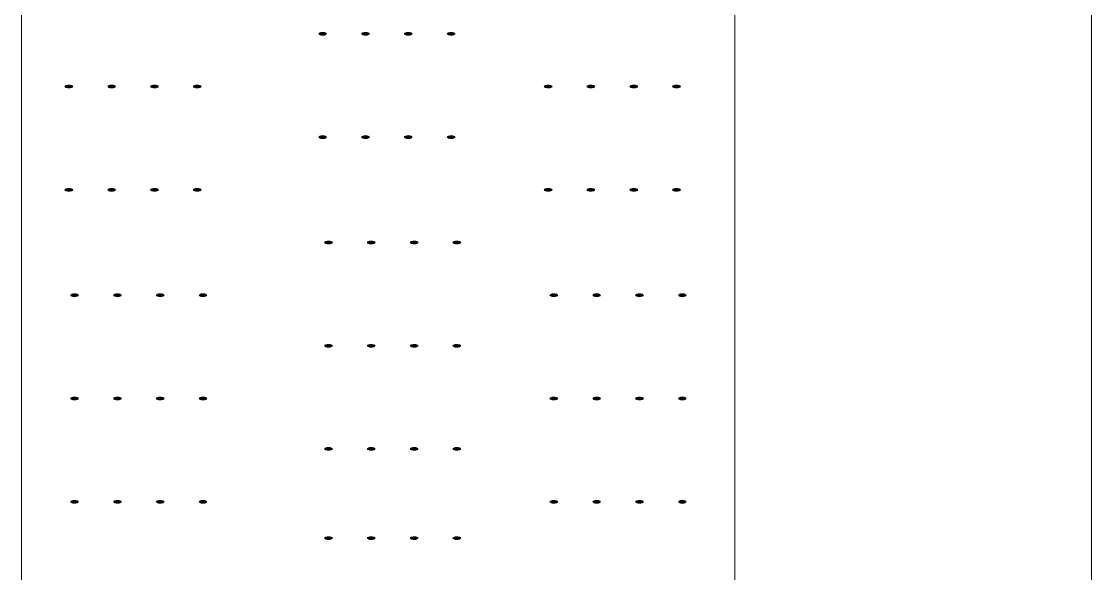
# Model space of a CAD drawing. Header units: millimetres. Extents: x -182 to 395, y -757 to 122.
# Drawn here: x -120.23 to -105.23, y -194.19 to -186.44 of the extents above; entities that cross this region are included whole.
import ezdxf

# ---------------------------------------------------------------- set-up
doc = ezdxf.new("R2010")
doc.units = ezdxf.units.MM
doc.layers.add('KY2WL', color=7, linetype='Continuous')
doc.layers.add('KY6WL', color=7, linetype='Continuous')

msp = doc.modelspace()

# ---------------------------------------------------------------- hatches: boundary and pattern name
at = {"layer": 'KY2WL'}
h = msp.add_hatch(color=256, dxfattribs=at)
edge = h.paths.add_edge_path()
edge.add_ellipse((-116.005, -186.618), major_axis=(0.05, 0), ratio=0.4, start_angle=0, end_angle=180)
edge.add_ellipse((-116.005, -186.618), major_axis=(-0.05, 0), ratio=0.4, start_angle=0, end_angle=180)
h = msp.add_hatch(color=256, dxfattribs=at)
edge = h.paths.add_edge_path()
edge.add_ellipse((-115.405, -186.618), major_axis=(0.05, 0), ratio=0.4, start_angle=0, end_angle=180)
edge.add_ellipse((-115.405, -186.618), major_axis=(-0.05, 0), ratio=0.4, start_angle=0, end_angle=180)
h = msp.add_hatch(color=256, dxfattribs=at)
edge = h.paths.add_edge_path()
edge.add_ellipse((-114.805, -186.618), major_axis=(0.05, 0), ratio=0.4, start_angle=0, end_angle=180)
edge.add_ellipse((-114.805, -186.618), major_axis=(-0.05, 0), ratio=0.4, start_angle=0, end_angle=180)
h = msp.add_hatch(color=256, dxfattribs=at)
edge = h.paths.add_edge_path()
edge.add_ellipse((-114.205, -186.618), major_axis=(0.05, 0), ratio=0.4, start_angle=0, end_angle=180)
edge.add_ellipse((-114.205, -186.618), major_axis=(-0.05, 0), ratio=0.4, start_angle=0, end_angle=180)
h = msp.add_hatch(color=256, dxfattribs=at)
edge = h.paths.add_edge_path()
edge.add_ellipse((-119.563, -187.358), major_axis=(0.05, 0), ratio=0.4, start_angle=0, end_angle=180)
edge.add_ellipse((-119.563, -187.358), major_axis=(0.05, 0), ratio=0.4, start_angle=180, end_angle=360)
h = msp.add_hatch(color=256, dxfattribs=at)
edge = h.paths.add_edge_path()
edge.add_ellipse((-118.963, -187.358), major_axis=(0.05, 0), ratio=0.4, start_angle=0, end_angle=180)
edge.add_ellipse((-118.963, -187.358), major_axis=(0.05, 0), ratio=0.4, start_angle=180, end_angle=360)
h = msp.add_hatch(color=256, dxfattribs=at)
edge = h.paths.add_edge_path()
edge.add_ellipse((-118.363, -187.358), major_axis=(0.05, 0), ratio=0.4, start_angle=0, end_angle=180)
edge.add_ellipse((-118.363, -187.358), major_axis=(0.05, 0), ratio=0.4, start_angle=180, end_angle=360)
h = msp.add_hatch(color=256, dxfattribs=at)
edge = h.paths.add_edge_path()
edge.add_ellipse((-117.763, -187.358), major_axis=(0.05, 0), ratio=0.4, start_angle=0, end_angle=180)
edge.add_ellipse((-117.763, -187.358), major_axis=(0.05, 0), ratio=0.4, start_angle=180, end_angle=360)
h = msp.add_hatch(color=256, dxfattribs=at)
edge = h.paths.add_edge_path()
edge.add_ellipse((-112.845, -187.358), major_axis=(0.05, 0), ratio=0.4, start_angle=0, end_angle=180)
edge.add_ellipse((-112.845, -187.358), major_axis=(0.05, 0), ratio=0.4, start_angle=180, end_angle=360)
h = msp.add_hatch(color=256, dxfattribs=at)
edge = h.paths.add_edge_path()
edge.add_ellipse((-112.245, -187.358), major_axis=(0.05, 0), ratio=0.4, start_angle=0, end_angle=180)
edge.add_ellipse((-112.245, -187.358), major_axis=(0.05, 0), ratio=0.4, start_angle=180, end_angle=360)
h = msp.add_hatch(color=256, dxfattribs=at)
edge = h.paths.add_edge_path()
edge.add_ellipse((-111.645, -187.358), major_axis=(0.05, 0), ratio=0.4, start_angle=0, end_angle=180)
edge.add_ellipse((-111.645, -187.358), major_axis=(0.05, 0), ratio=0.4, start_angle=180, end_angle=360)
h = msp.add_hatch(color=256, dxfattribs=at)
edge = h.paths.add_edge_path()
edge.add_ellipse((-111.045, -187.358), major_axis=(0.05, 0), ratio=0.4, start_angle=0, end_angle=180)
edge.add_ellipse((-111.045, -187.358), major_axis=(0.05, 0), ratio=0.4, start_angle=180, end_angle=360)
h = msp.add_hatch(color=256, dxfattribs=at)
edge = h.paths.add_edge_path()
edge.add_ellipse((-116.005, -188.066), major_axis=(0.05, 0), ratio=0.4, start_angle=0, end_angle=180)
edge.add_ellipse((-116.005, -188.066), major_axis=(0.05, 0), ratio=0.4, start_angle=180, end_angle=360)
h = msp.add_hatch(color=256, dxfattribs=at)
edge = h.paths.add_edge_path()
edge.add_ellipse((-116.005, -188.066), major_axis=(0.05, 0), ratio=0.4, start_angle=0, end_angle=180)
edge.add_ellipse((-116.005, -188.066), major_axis=(0.05, 0), ratio=0.4, start_angle=180, end_angle=360)
h = msp.add_hatch(color=256, dxfattribs=at)
edge = h.paths.add_edge_path()
edge.add_ellipse((-115.405, -188.066), major_axis=(0.05, 0), ratio=0.4, start_angle=0, end_angle=180)
edge.add_ellipse((-115.405, -188.066), major_axis=(0.05, 0), ratio=0.4, start_angle=180, end_angle=360)
h = msp.add_hatch(color=256, dxfattribs=at)
edge = h.paths.add_edge_path()
edge.add_ellipse((-115.405, -188.066), major_axis=(0.05, 0), ratio=0.4, start_angle=0, end_angle=180)
edge.add_ellipse((-115.405, -188.066), major_axis=(0.05, 0), ratio=0.4, start_angle=180, end_angle=360)
h = msp.add_hatch(color=256, dxfattribs=at)
edge = h.paths.add_edge_path()
edge.add_ellipse((-114.805, -188.066), major_axis=(0.05, 0), ratio=0.4, start_angle=0, end_angle=180)
edge.add_ellipse((-114.805, -188.066), major_axis=(0.05, 0), ratio=0.4, start_angle=180, end_angle=360)
h = msp.add_hatch(color=256, dxfattribs=at)
edge = h.paths.add_edge_path()
edge.add_ellipse((-114.805, -188.066), major_axis=(0.05, 0), ratio=0.4, start_angle=0, end_angle=180)
edge.add_ellipse((-114.805, -188.066), major_axis=(0.05, 0), ratio=0.4, start_angle=180, end_angle=360)
h = msp.add_hatch(color=256, dxfattribs=at)
edge = h.paths.add_edge_path()
edge.add_ellipse((-114.205, -188.066), major_axis=(0.05, 0), ratio=0.4, start_angle=0, end_angle=180)
edge.add_ellipse((-114.205, -188.066), major_axis=(0.05, 0), ratio=0.4, start_angle=180, end_angle=360)
h = msp.add_hatch(color=256, dxfattribs=at)
edge = h.paths.add_edge_path()
edge.add_ellipse((-114.205, -188.066), major_axis=(0.05, 0), ratio=0.4, start_angle=0, end_angle=180)
edge.add_ellipse((-114.205, -188.066), major_axis=(0.05, 0), ratio=0.4, start_angle=180, end_angle=360)
h = msp.add_hatch(color=256, dxfattribs=at)
edge = h.paths.add_edge_path()
edge.add_ellipse((-119.563, -188.806), major_axis=(0.05, 0), ratio=0.4, start_angle=0, end_angle=180)
edge.add_ellipse((-119.563, -188.806), major_axis=(0.05, 0), ratio=0.4, start_angle=180, end_angle=360)
h = msp.add_hatch(color=256, dxfattribs=at)
edge = h.paths.add_edge_path()
edge.add_ellipse((-118.963, -188.806), major_axis=(0.05, 0), ratio=0.4, start_angle=0, end_angle=180)
edge.add_ellipse((-118.963, -188.806), major_axis=(0.05, 0), ratio=0.4, start_angle=180, end_angle=360)
h = msp.add_hatch(color=256, dxfattribs=at)
edge = h.paths.add_edge_path()
edge.add_ellipse((-118.363, -188.806), major_axis=(0.05, 0), ratio=0.4, start_angle=0, end_angle=180)
edge.add_ellipse((-118.363, -188.806), major_axis=(0.05, 0), ratio=0.4, start_angle=180, end_angle=360)
h = msp.add_hatch(color=256, dxfattribs=at)
edge = h.paths.add_edge_path()
edge.add_ellipse((-117.763, -188.806), major_axis=(0.05, 0), ratio=0.4, start_angle=0, end_angle=180)
edge.add_ellipse((-117.763, -188.806), major_axis=(0.05, 0), ratio=0.4, start_angle=180, end_angle=360)
h = msp.add_hatch(color=256, dxfattribs=at)
edge = h.paths.add_edge_path()
edge.add_ellipse((-112.845, -188.806), major_axis=(0.05, 0), ratio=0.4, start_angle=0, end_angle=180)
edge.add_ellipse((-112.845, -188.806), major_axis=(0.05, 0), ratio=0.4, start_angle=180, end_angle=360)
h = msp.add_hatch(color=256, dxfattribs=at)
edge = h.paths.add_edge_path()
edge.add_ellipse((-112.245, -188.806), major_axis=(0.05, 0), ratio=0.4, start_angle=0, end_angle=180)
edge.add_ellipse((-112.245, -188.806), major_axis=(0.05, 0), ratio=0.4, start_angle=180, end_angle=360)
h = msp.add_hatch(color=256, dxfattribs=at)
edge = h.paths.add_edge_path()
edge.add_ellipse((-111.645, -188.806), major_axis=(0.05, 0), ratio=0.4, start_angle=0, end_angle=180)
edge.add_ellipse((-111.645, -188.806), major_axis=(0.05, 0), ratio=0.4, start_angle=180, end_angle=360)
h = msp.add_hatch(color=256, dxfattribs=at)
edge = h.paths.add_edge_path()
edge.add_ellipse((-111.045, -188.806), major_axis=(0.05, 0), ratio=0.4, start_angle=0, end_angle=180)
edge.add_ellipse((-111.045, -188.806), major_axis=(0.05, 0), ratio=0.4, start_angle=180, end_angle=360)
h = msp.add_hatch(color=256, dxfattribs=at)
edge = h.paths.add_edge_path()
edge.add_ellipse((-115.924, -189.545), major_axis=(0.05, 0), ratio=0.4, start_angle=0, end_angle=180)
edge.add_ellipse((-115.924, -189.545), major_axis=(0.05, 0), ratio=0.4, start_angle=180, end_angle=360)
h = msp.add_hatch(color=256, dxfattribs=at)
edge = h.paths.add_edge_path()
edge.add_ellipse((-115.324, -189.545), major_axis=(0.05, 0), ratio=0.4, start_angle=0, end_angle=180)
edge.add_ellipse((-115.324, -189.545), major_axis=(0.05, 0), ratio=0.4, start_angle=180, end_angle=360)
h = msp.add_hatch(color=256, dxfattribs=at)
edge = h.paths.add_edge_path()
edge.add_ellipse((-114.724, -189.545), major_axis=(0.05, 0), ratio=0.4, start_angle=0, end_angle=180)
edge.add_ellipse((-114.724, -189.545), major_axis=(0.05, 0), ratio=0.4, start_angle=180, end_angle=360)
h = msp.add_hatch(color=256, dxfattribs=at)
edge = h.paths.add_edge_path()
edge.add_ellipse((-114.124, -189.545), major_axis=(0.05, 0), ratio=0.4, start_angle=0, end_angle=180)
edge.add_ellipse((-114.124, -189.545), major_axis=(0.05, 0), ratio=0.4, start_angle=180, end_angle=360)
h = msp.add_hatch(color=256, dxfattribs=at)
edge = h.paths.add_edge_path()
edge.add_ellipse((-119.482, -190.285), major_axis=(0.05, 0), ratio=0.4, start_angle=0, end_angle=180)
edge.add_ellipse((-119.482, -190.285), major_axis=(-0.05, 0), ratio=0.4, start_angle=0, end_angle=180)
h = msp.add_hatch(color=256, dxfattribs=at)
edge = h.paths.add_edge_path()
edge.add_ellipse((-118.882, -190.285), major_axis=(0.05, 0), ratio=0.4, start_angle=0, end_angle=180)
edge.add_ellipse((-118.882, -190.285), major_axis=(-0.05, 0), ratio=0.4, start_angle=0, end_angle=180)
h = msp.add_hatch(color=256, dxfattribs=at)
edge = h.paths.add_edge_path()
edge.add_ellipse((-118.282, -190.285), major_axis=(0.05, 0), ratio=0.4, start_angle=0, end_angle=180)
edge.add_ellipse((-118.282, -190.285), major_axis=(-0.05, 0), ratio=0.4, start_angle=0, end_angle=180)
h = msp.add_hatch(color=256, dxfattribs=at)
edge = h.paths.add_edge_path()
edge.add_ellipse((-117.682, -190.285), major_axis=(0.05, 0), ratio=0.4, start_angle=0, end_angle=180)
edge.add_ellipse((-117.682, -190.285), major_axis=(-0.05, 0), ratio=0.4, start_angle=0, end_angle=180)
h = msp.add_hatch(color=256, dxfattribs=at)
edge = h.paths.add_edge_path()
edge.add_ellipse((-112.764, -190.285), major_axis=(0.05, 0), ratio=0.4, start_angle=0, end_angle=180)
edge.add_ellipse((-112.764, -190.285), major_axis=(-0.05, 0), ratio=0.4, start_angle=0, end_angle=180)
h = msp.add_hatch(color=256, dxfattribs=at)
edge = h.paths.add_edge_path()
edge.add_ellipse((-112.164, -190.285), major_axis=(0.05, 0), ratio=0.4, start_angle=0, end_angle=180)
edge.add_ellipse((-112.164, -190.285), major_axis=(-0.05, 0), ratio=0.4, start_angle=0, end_angle=180)
h = msp.add_hatch(color=256, dxfattribs=at)
edge = h.paths.add_edge_path()
edge.add_ellipse((-111.564, -190.285), major_axis=(0.05, 0), ratio=0.4, start_angle=0, end_angle=180)
edge.add_ellipse((-111.564, -190.285), major_axis=(-0.05, 0), ratio=0.4, start_angle=0, end_angle=180)
h = msp.add_hatch(color=256, dxfattribs=at)
edge = h.paths.add_edge_path()
edge.add_ellipse((-110.964, -190.285), major_axis=(0.05, 0), ratio=0.4, start_angle=0, end_angle=180)
edge.add_ellipse((-110.964, -190.285), major_axis=(-0.05, 0), ratio=0.4, start_angle=0, end_angle=180)
h = msp.add_hatch(color=256, dxfattribs=at)
edge = h.paths.add_edge_path()
edge.add_ellipse((-115.924, -190.993), major_axis=(0.05, 0), ratio=0.4, start_angle=0, end_angle=180)
edge.add_ellipse((-115.924, -190.993), major_axis=(-0.05, 0), ratio=0.4, start_angle=0, end_angle=180)
h = msp.add_hatch(color=256, dxfattribs=at)
edge = h.paths.add_edge_path()
edge.add_ellipse((-115.924, -190.993), major_axis=(0.05, 0), ratio=0.4, start_angle=0, end_angle=180)
edge.add_ellipse((-115.924, -190.993), major_axis=(-0.05, 0), ratio=0.4, start_angle=0, end_angle=180)
h = msp.add_hatch(color=256, dxfattribs=at)
edge = h.paths.add_edge_path()
edge.add_ellipse((-115.324, -190.993), major_axis=(0.05, 0), ratio=0.4, start_angle=0, end_angle=180)
edge.add_ellipse((-115.324, -190.993), major_axis=(-0.05, 0), ratio=0.4, start_angle=0, end_angle=180)
h = msp.add_hatch(color=256, dxfattribs=at)
edge = h.paths.add_edge_path()
edge.add_ellipse((-115.324, -190.993), major_axis=(0.05, 0), ratio=0.4, start_angle=0, end_angle=180)
edge.add_ellipse((-115.324, -190.993), major_axis=(-0.05, 0), ratio=0.4, start_angle=0, end_angle=180)
h = msp.add_hatch(color=256, dxfattribs=at)
edge = h.paths.add_edge_path()
edge.add_ellipse((-114.724, -190.993), major_axis=(0.05, 0), ratio=0.4, start_angle=0, end_angle=180)
edge.add_ellipse((-114.724, -190.993), major_axis=(-0.05, 0), ratio=0.4, start_angle=0, end_angle=180)
h = msp.add_hatch(color=256, dxfattribs=at)
edge = h.paths.add_edge_path()
edge.add_ellipse((-114.724, -190.993), major_axis=(0.05, 0), ratio=0.4, start_angle=0, end_angle=180)
edge.add_ellipse((-114.724, -190.993), major_axis=(-0.05, 0), ratio=0.4, start_angle=0, end_angle=180)
h = msp.add_hatch(color=256, dxfattribs=at)
edge = h.paths.add_edge_path()
edge.add_ellipse((-114.124, -190.993), major_axis=(0.05, 0), ratio=0.4, start_angle=0, end_angle=180)
edge.add_ellipse((-114.124, -190.993), major_axis=(-0.05, 0), ratio=0.4, start_angle=0, end_angle=180)
h = msp.add_hatch(color=256, dxfattribs=at)
edge = h.paths.add_edge_path()
edge.add_ellipse((-114.124, -190.993), major_axis=(0.05, 0), ratio=0.4, start_angle=0, end_angle=180)
edge.add_ellipse((-114.124, -190.993), major_axis=(-0.05, 0), ratio=0.4, start_angle=0, end_angle=180)
h = msp.add_hatch(color=256, dxfattribs=at)
edge = h.paths.add_edge_path()
edge.add_ellipse((-119.482, -191.733), major_axis=(0.05, 0), ratio=0.4, start_angle=0, end_angle=180)
edge.add_ellipse((-119.482, -191.733), major_axis=(-0.05, 0), ratio=0.4, start_angle=0, end_angle=180)
h = msp.add_hatch(color=256, dxfattribs=at)
edge = h.paths.add_edge_path()
edge.add_ellipse((-119.482, -191.733), major_axis=(0.05, 0), ratio=0.4, start_angle=0, end_angle=180)
edge.add_ellipse((-119.482, -191.733), major_axis=(-0.05, 0), ratio=0.4, start_angle=0, end_angle=180)
h = msp.add_hatch(color=256, dxfattribs=at)
edge = h.paths.add_edge_path()
edge.add_ellipse((-118.882, -191.733), major_axis=(0.05, 0), ratio=0.4, start_angle=0, end_angle=180)
edge.add_ellipse((-118.882, -191.733), major_axis=(-0.05, 0), ratio=0.4, start_angle=0, end_angle=180)
h = msp.add_hatch(color=256, dxfattribs=at)
edge = h.paths.add_edge_path()
edge.add_ellipse((-118.882, -191.733), major_axis=(0.05, 0), ratio=0.4, start_angle=0, end_angle=180)
edge.add_ellipse((-118.882, -191.733), major_axis=(-0.05, 0), ratio=0.4, start_angle=0, end_angle=180)
h = msp.add_hatch(color=256, dxfattribs=at)
edge = h.paths.add_edge_path()
edge.add_ellipse((-118.282, -191.733), major_axis=(0.05, 0), ratio=0.4, start_angle=0, end_angle=180)
edge.add_ellipse((-118.282, -191.733), major_axis=(-0.05, 0), ratio=0.4, start_angle=0, end_angle=180)
h = msp.add_hatch(color=256, dxfattribs=at)
edge = h.paths.add_edge_path()
edge.add_ellipse((-118.282, -191.733), major_axis=(0.05, 0), ratio=0.4, start_angle=0, end_angle=180)
edge.add_ellipse((-118.282, -191.733), major_axis=(-0.05, 0), ratio=0.4, start_angle=0, end_angle=180)
h = msp.add_hatch(color=256, dxfattribs=at)
edge = h.paths.add_edge_path()
edge.add_ellipse((-117.682, -191.733), major_axis=(0.05, 0), ratio=0.4, start_angle=0, end_angle=180)
edge.add_ellipse((-117.682, -191.733), major_axis=(-0.05, 0), ratio=0.4, start_angle=0, end_angle=180)
h = msp.add_hatch(color=256, dxfattribs=at)
edge = h.paths.add_edge_path()
edge.add_ellipse((-117.682, -191.733), major_axis=(0.05, 0), ratio=0.4, start_angle=0, end_angle=180)
edge.add_ellipse((-117.682, -191.733), major_axis=(-0.05, 0), ratio=0.4, start_angle=0, end_angle=180)
h = msp.add_hatch(color=256, dxfattribs=at)
edge = h.paths.add_edge_path()
edge.add_ellipse((-112.764, -191.733), major_axis=(0.05, 0), ratio=0.4, start_angle=0, end_angle=180)
edge.add_ellipse((-112.764, -191.733), major_axis=(-0.05, 0), ratio=0.4, start_angle=0, end_angle=180)
h = msp.add_hatch(color=256, dxfattribs=at)
edge = h.paths.add_edge_path()
edge.add_ellipse((-112.764, -191.733), major_axis=(0.05, 0), ratio=0.4, start_angle=0, end_angle=180)
edge.add_ellipse((-112.764, -191.733), major_axis=(-0.05, 0), ratio=0.4, start_angle=0, end_angle=180)
h = msp.add_hatch(color=256, dxfattribs=at)
edge = h.paths.add_edge_path()
edge.add_ellipse((-112.164, -191.733), major_axis=(0.05, 0), ratio=0.4, start_angle=0, end_angle=180)
edge.add_ellipse((-112.164, -191.733), major_axis=(-0.05, 0), ratio=0.4, start_angle=0, end_angle=180)
h = msp.add_hatch(color=256, dxfattribs=at)
edge = h.paths.add_edge_path()
edge.add_ellipse((-112.164, -191.733), major_axis=(0.05, 0), ratio=0.4, start_angle=0, end_angle=180)
edge.add_ellipse((-112.164, -191.733), major_axis=(-0.05, 0), ratio=0.4, start_angle=0, end_angle=180)
h = msp.add_hatch(color=256, dxfattribs=at)
edge = h.paths.add_edge_path()
edge.add_ellipse((-111.564, -191.733), major_axis=(0.05, 0), ratio=0.4, start_angle=0, end_angle=180)
edge.add_ellipse((-111.564, -191.733), major_axis=(-0.05, 0), ratio=0.4, start_angle=0, end_angle=180)
h = msp.add_hatch(color=256, dxfattribs=at)
edge = h.paths.add_edge_path()
edge.add_ellipse((-111.564, -191.733), major_axis=(0.05, 0), ratio=0.4, start_angle=0, end_angle=180)
edge.add_ellipse((-111.564, -191.733), major_axis=(-0.05, 0), ratio=0.4, start_angle=0, end_angle=180)
h = msp.add_hatch(color=256, dxfattribs=at)
edge = h.paths.add_edge_path()
edge.add_ellipse((-110.964, -191.733), major_axis=(0.05, 0), ratio=0.4, start_angle=0, end_angle=180)
edge.add_ellipse((-110.964, -191.733), major_axis=(-0.05, 0), ratio=0.4, start_angle=0, end_angle=180)
h = msp.add_hatch(color=256, dxfattribs=at)
edge = h.paths.add_edge_path()
edge.add_ellipse((-110.964, -191.733), major_axis=(0.05, 0), ratio=0.4, start_angle=0, end_angle=180)
edge.add_ellipse((-110.964, -191.733), major_axis=(-0.05, 0), ratio=0.4, start_angle=0, end_angle=180)
h = msp.add_hatch(color=256, dxfattribs=at)
edge = h.paths.add_edge_path()
edge.add_ellipse((-115.924, -192.44), major_axis=(0.05, 0), ratio=0.4, start_angle=0, end_angle=180)
edge.add_ellipse((-115.924, -192.44), major_axis=(-0.05, 0), ratio=0.4, start_angle=0, end_angle=180)
h = msp.add_hatch(color=256, dxfattribs=at)
edge = h.paths.add_edge_path()
edge.add_ellipse((-115.924, -192.44), major_axis=(0.05, 0), ratio=0.4, start_angle=0, end_angle=180)
edge.add_ellipse((-115.924, -192.44), major_axis=(-0.05, 0), ratio=0.4, start_angle=0, end_angle=180)
h = msp.add_hatch(color=256, dxfattribs=at)
edge = h.paths.add_edge_path()
edge.add_ellipse((-115.924, -192.44), major_axis=(0.05, 0), ratio=0.4, start_angle=0, end_angle=180)
edge.add_ellipse((-115.924, -192.44), major_axis=(-0.05, 0), ratio=0.4, start_angle=0, end_angle=180)
h = msp.add_hatch(color=256, dxfattribs=at)
edge = h.paths.add_edge_path()
edge.add_ellipse((-115.924, -192.44), major_axis=(0.05, 0), ratio=0.4, start_angle=0, end_angle=180)
edge.add_ellipse((-115.924, -192.44), major_axis=(-0.05, 0), ratio=0.4, start_angle=0, end_angle=180)
h = msp.add_hatch(color=256, dxfattribs=at)
edge = h.paths.add_edge_path()
edge.add_ellipse((-115.324, -192.44), major_axis=(0.05, 0), ratio=0.4, start_angle=0, end_angle=180)
edge.add_ellipse((-115.324, -192.44), major_axis=(-0.05, 0), ratio=0.4, start_angle=0, end_angle=180)
h = msp.add_hatch(color=256, dxfattribs=at)
edge = h.paths.add_edge_path()
edge.add_ellipse((-115.324, -192.44), major_axis=(0.05, 0), ratio=0.4, start_angle=0, end_angle=180)
edge.add_ellipse((-115.324, -192.44), major_axis=(-0.05, 0), ratio=0.4, start_angle=0, end_angle=180)
h = msp.add_hatch(color=256, dxfattribs=at)
edge = h.paths.add_edge_path()
edge.add_ellipse((-115.324, -192.44), major_axis=(0.05, 0), ratio=0.4, start_angle=0, end_angle=180)
edge.add_ellipse((-115.324, -192.44), major_axis=(-0.05, 0), ratio=0.4, start_angle=0, end_angle=180)
h = msp.add_hatch(color=256, dxfattribs=at)
edge = h.paths.add_edge_path()
edge.add_ellipse((-115.324, -192.44), major_axis=(0.05, 0), ratio=0.4, start_angle=0, end_angle=180)
edge.add_ellipse((-115.324, -192.44), major_axis=(-0.05, 0), ratio=0.4, start_angle=0, end_angle=180)
h = msp.add_hatch(color=256, dxfattribs=at)
edge = h.paths.add_edge_path()
edge.add_ellipse((-114.724, -192.44), major_axis=(0.05, 0), ratio=0.4, start_angle=0, end_angle=180)
edge.add_ellipse((-114.724, -192.44), major_axis=(-0.05, 0), ratio=0.4, start_angle=0, end_angle=180)
h = msp.add_hatch(color=256, dxfattribs=at)
edge = h.paths.add_edge_path()
edge.add_ellipse((-114.724, -192.44), major_axis=(0.05, 0), ratio=0.4, start_angle=0, end_angle=180)
edge.add_ellipse((-114.724, -192.44), major_axis=(-0.05, 0), ratio=0.4, start_angle=0, end_angle=180)
h = msp.add_hatch(color=256, dxfattribs=at)
edge = h.paths.add_edge_path()
edge.add_ellipse((-114.724, -192.44), major_axis=(0.05, 0), ratio=0.4, start_angle=0, end_angle=180)
edge.add_ellipse((-114.724, -192.44), major_axis=(-0.05, 0), ratio=0.4, start_angle=0, end_angle=180)
h = msp.add_hatch(color=256, dxfattribs=at)
edge = h.paths.add_edge_path()
edge.add_ellipse((-114.724, -192.44), major_axis=(0.05, 0), ratio=0.4, start_angle=0, end_angle=180)
edge.add_ellipse((-114.724, -192.44), major_axis=(-0.05, 0), ratio=0.4, start_angle=0, end_angle=180)
h = msp.add_hatch(color=256, dxfattribs=at)
edge = h.paths.add_edge_path()
edge.add_ellipse((-114.124, -192.44), major_axis=(0.05, 0), ratio=0.4, start_angle=0, end_angle=180)
edge.add_ellipse((-114.124, -192.44), major_axis=(-0.05, 0), ratio=0.4, start_angle=0, end_angle=180)
h = msp.add_hatch(color=256, dxfattribs=at)
edge = h.paths.add_edge_path()
edge.add_ellipse((-114.124, -192.44), major_axis=(0.05, 0), ratio=0.4, start_angle=0, end_angle=180)
edge.add_ellipse((-114.124, -192.44), major_axis=(-0.05, 0), ratio=0.4, start_angle=0, end_angle=180)
h = msp.add_hatch(color=256, dxfattribs=at)
edge = h.paths.add_edge_path()
edge.add_ellipse((-114.124, -192.44), major_axis=(0.05, 0), ratio=0.4, start_angle=0, end_angle=180)
edge.add_ellipse((-114.124, -192.44), major_axis=(-0.05, 0), ratio=0.4, start_angle=0, end_angle=180)
h = msp.add_hatch(color=256, dxfattribs=at)
edge = h.paths.add_edge_path()
edge.add_ellipse((-114.124, -192.44), major_axis=(0.05, 0), ratio=0.4, start_angle=0, end_angle=180)
edge.add_ellipse((-114.124, -192.44), major_axis=(-0.05, 0), ratio=0.4, start_angle=0, end_angle=180)
h = msp.add_hatch(color=256, dxfattribs=at)
edge = h.paths.add_edge_path()
edge.add_ellipse((-119.482, -193.18), major_axis=(0.05, 0), ratio=0.4, start_angle=0, end_angle=180)
edge.add_ellipse((-119.482, -193.18), major_axis=(0.05, 0), ratio=0.4, start_angle=180, end_angle=360)
h = msp.add_hatch(color=256, dxfattribs=at)
edge = h.paths.add_edge_path()
edge.add_ellipse((-119.482, -193.18), major_axis=(0.05, 0), ratio=0.4, start_angle=0, end_angle=180)
edge.add_ellipse((-119.482, -193.18), major_axis=(0.05, 0), ratio=0.4, start_angle=180, end_angle=360)
h = msp.add_hatch(color=256, dxfattribs=at)
edge = h.paths.add_edge_path()
edge.add_ellipse((-118.882, -193.18), major_axis=(0.05, 0), ratio=0.4, start_angle=0, end_angle=180)
edge.add_ellipse((-118.882, -193.18), major_axis=(0.05, 0), ratio=0.4, start_angle=180, end_angle=360)
h = msp.add_hatch(color=256, dxfattribs=at)
edge = h.paths.add_edge_path()
edge.add_ellipse((-118.882, -193.18), major_axis=(0.05, 0), ratio=0.4, start_angle=0, end_angle=180)
edge.add_ellipse((-118.882, -193.18), major_axis=(0.05, 0), ratio=0.4, start_angle=180, end_angle=360)
h = msp.add_hatch(color=256, dxfattribs=at)
edge = h.paths.add_edge_path()
edge.add_ellipse((-118.282, -193.18), major_axis=(0.05, 0), ratio=0.4, start_angle=0, end_angle=180)
edge.add_ellipse((-118.282, -193.18), major_axis=(0.05, 0), ratio=0.4, start_angle=180, end_angle=360)
h = msp.add_hatch(color=256, dxfattribs=at)
edge = h.paths.add_edge_path()
edge.add_ellipse((-118.282, -193.18), major_axis=(0.05, 0), ratio=0.4, start_angle=0, end_angle=180)
edge.add_ellipse((-118.282, -193.18), major_axis=(0.05, 0), ratio=0.4, start_angle=180, end_angle=360)
h = msp.add_hatch(color=256, dxfattribs=at)
edge = h.paths.add_edge_path()
edge.add_ellipse((-117.682, -193.18), major_axis=(0.05, 0), ratio=0.4, start_angle=0, end_angle=180)
edge.add_ellipse((-117.682, -193.18), major_axis=(0.05, 0), ratio=0.4, start_angle=180, end_angle=360)
h = msp.add_hatch(color=256, dxfattribs=at)
edge = h.paths.add_edge_path()
edge.add_ellipse((-117.682, -193.18), major_axis=(0.05, 0), ratio=0.4, start_angle=0, end_angle=180)
edge.add_ellipse((-117.682, -193.18), major_axis=(0.05, 0), ratio=0.4, start_angle=180, end_angle=360)
h = msp.add_hatch(color=256, dxfattribs=at)
edge = h.paths.add_edge_path()
edge.add_ellipse((-112.764, -193.18), major_axis=(0.05, 0), ratio=0.4, start_angle=0, end_angle=180)
edge.add_ellipse((-112.764, -193.18), major_axis=(0.05, 0), ratio=0.4, start_angle=180, end_angle=360)
h = msp.add_hatch(color=256, dxfattribs=at)
edge = h.paths.add_edge_path()
edge.add_ellipse((-112.764, -193.18), major_axis=(0.05, 0), ratio=0.4, start_angle=0, end_angle=180)
edge.add_ellipse((-112.764, -193.18), major_axis=(0.05, 0), ratio=0.4, start_angle=180, end_angle=360)
h = msp.add_hatch(color=256, dxfattribs=at)
edge = h.paths.add_edge_path()
edge.add_ellipse((-112.164, -193.18), major_axis=(0.05, 0), ratio=0.4, start_angle=0, end_angle=180)
edge.add_ellipse((-112.164, -193.18), major_axis=(0.05, 0), ratio=0.4, start_angle=180, end_angle=360)
h = msp.add_hatch(color=256, dxfattribs=at)
edge = h.paths.add_edge_path()
edge.add_ellipse((-112.164, -193.18), major_axis=(0.05, 0), ratio=0.4, start_angle=0, end_angle=180)
edge.add_ellipse((-112.164, -193.18), major_axis=(0.05, 0), ratio=0.4, start_angle=180, end_angle=360)
h = msp.add_hatch(color=256, dxfattribs=at)
edge = h.paths.add_edge_path()
edge.add_ellipse((-111.564, -193.18), major_axis=(0.05, 0), ratio=0.4, start_angle=0, end_angle=180)
edge.add_ellipse((-111.564, -193.18), major_axis=(0.05, 0), ratio=0.4, start_angle=180, end_angle=360)
h = msp.add_hatch(color=256, dxfattribs=at)
edge = h.paths.add_edge_path()
edge.add_ellipse((-111.564, -193.18), major_axis=(0.05, 0), ratio=0.4, start_angle=0, end_angle=180)
edge.add_ellipse((-111.564, -193.18), major_axis=(0.05, 0), ratio=0.4, start_angle=180, end_angle=360)
h = msp.add_hatch(color=256, dxfattribs=at)
edge = h.paths.add_edge_path()
edge.add_ellipse((-110.964, -193.18), major_axis=(0.05, 0), ratio=0.4, start_angle=0, end_angle=180)
edge.add_ellipse((-110.964, -193.18), major_axis=(0.05, 0), ratio=0.4, start_angle=180, end_angle=360)
h = msp.add_hatch(color=256, dxfattribs=at)
edge = h.paths.add_edge_path()
edge.add_ellipse((-110.964, -193.18), major_axis=(0.05, 0), ratio=0.4, start_angle=0, end_angle=180)
edge.add_ellipse((-110.964, -193.18), major_axis=(0.05, 0), ratio=0.4, start_angle=180, end_angle=360)
h = msp.add_hatch(color=256, dxfattribs=at)
edge = h.paths.add_edge_path()
edge.add_ellipse((-115.924, -193.69), major_axis=(0.05, 0), ratio=0.4, start_angle=0, end_angle=180)
edge.add_ellipse((-115.924, -193.69), major_axis=(0.05, 0), ratio=0.4, start_angle=180, end_angle=360)
h = msp.add_hatch(color=256, dxfattribs=at)
edge = h.paths.add_edge_path()
edge.add_ellipse((-115.924, -193.69), major_axis=(0.05, 0), ratio=0.4, start_angle=0, end_angle=180)
edge.add_ellipse((-115.924, -193.69), major_axis=(0.05, 0), ratio=0.4, start_angle=180, end_angle=360)
h = msp.add_hatch(color=256, dxfattribs=at)
edge = h.paths.add_edge_path()
edge.add_ellipse((-115.924, -193.69), major_axis=(0.05, 0), ratio=0.4, start_angle=0, end_angle=180)
edge.add_ellipse((-115.924, -193.69), major_axis=(0.05, 0), ratio=0.4, start_angle=180, end_angle=360)
h = msp.add_hatch(color=256, dxfattribs=at)
edge = h.paths.add_edge_path()
edge.add_ellipse((-115.924, -193.69), major_axis=(0.05, 0), ratio=0.4, start_angle=0, end_angle=180)
edge.add_ellipse((-115.924, -193.69), major_axis=(0.05, 0), ratio=0.4, start_angle=180, end_angle=360)
h = msp.add_hatch(color=256, dxfattribs=at)
edge = h.paths.add_edge_path()
edge.add_ellipse((-115.324, -193.69), major_axis=(0.05, 0), ratio=0.4, start_angle=0, end_angle=180)
edge.add_ellipse((-115.324, -193.69), major_axis=(0.05, 0), ratio=0.4, start_angle=180, end_angle=360)
h = msp.add_hatch(color=256, dxfattribs=at)
edge = h.paths.add_edge_path()
edge.add_ellipse((-115.324, -193.69), major_axis=(0.05, 0), ratio=0.4, start_angle=0, end_angle=180)
edge.add_ellipse((-115.324, -193.69), major_axis=(0.05, 0), ratio=0.4, start_angle=180, end_angle=360)
h = msp.add_hatch(color=256, dxfattribs=at)
edge = h.paths.add_edge_path()
edge.add_ellipse((-115.324, -193.69), major_axis=(0.05, 0), ratio=0.4, start_angle=0, end_angle=180)
edge.add_ellipse((-115.324, -193.69), major_axis=(0.05, 0), ratio=0.4, start_angle=180, end_angle=360)
h = msp.add_hatch(color=256, dxfattribs=at)
edge = h.paths.add_edge_path()
edge.add_ellipse((-115.324, -193.69), major_axis=(0.05, 0), ratio=0.4, start_angle=0, end_angle=180)
edge.add_ellipse((-115.324, -193.69), major_axis=(0.05, 0), ratio=0.4, start_angle=180, end_angle=360)
h = msp.add_hatch(color=256, dxfattribs=at)
edge = h.paths.add_edge_path()
edge.add_ellipse((-114.724, -193.69), major_axis=(0.05, 0), ratio=0.4, start_angle=0, end_angle=180)
edge.add_ellipse((-114.724, -193.69), major_axis=(0.05, 0), ratio=0.4, start_angle=180, end_angle=360)
h = msp.add_hatch(color=256, dxfattribs=at)
edge = h.paths.add_edge_path()
edge.add_ellipse((-114.724, -193.69), major_axis=(0.05, 0), ratio=0.4, start_angle=0, end_angle=180)
edge.add_ellipse((-114.724, -193.69), major_axis=(0.05, 0), ratio=0.4, start_angle=180, end_angle=360)
h = msp.add_hatch(color=256, dxfattribs=at)
edge = h.paths.add_edge_path()
edge.add_ellipse((-114.724, -193.69), major_axis=(0.05, 0), ratio=0.4, start_angle=0, end_angle=180)
edge.add_ellipse((-114.724, -193.69), major_axis=(0.05, 0), ratio=0.4, start_angle=180, end_angle=360)
h = msp.add_hatch(color=256, dxfattribs=at)
edge = h.paths.add_edge_path()
edge.add_ellipse((-114.724, -193.69), major_axis=(0.05, 0), ratio=0.4, start_angle=0, end_angle=180)
edge.add_ellipse((-114.724, -193.69), major_axis=(0.05, 0), ratio=0.4, start_angle=180, end_angle=360)
h = msp.add_hatch(color=256, dxfattribs=at)
edge = h.paths.add_edge_path()
edge.add_ellipse((-114.124, -193.69), major_axis=(0.05, 0), ratio=0.4, start_angle=0, end_angle=180)
edge.add_ellipse((-114.124, -193.69), major_axis=(0.05, 0), ratio=0.4, start_angle=180, end_angle=360)
h = msp.add_hatch(color=256, dxfattribs=at)
edge = h.paths.add_edge_path()
edge.add_ellipse((-114.124, -193.69), major_axis=(0.05, 0), ratio=0.4, start_angle=0, end_angle=180)
edge.add_ellipse((-114.124, -193.69), major_axis=(0.05, 0), ratio=0.4, start_angle=180, end_angle=360)
h = msp.add_hatch(color=256, dxfattribs=at)
edge = h.paths.add_edge_path()
edge.add_ellipse((-114.124, -193.69), major_axis=(0.05, 0), ratio=0.4, start_angle=0, end_angle=180)
edge.add_ellipse((-114.124, -193.69), major_axis=(0.05, 0), ratio=0.4, start_angle=180, end_angle=360)
h = msp.add_hatch(color=256, dxfattribs=at)
edge = h.paths.add_edge_path()
edge.add_ellipse((-114.124, -193.69), major_axis=(0.05, 0), ratio=0.4, start_angle=0, end_angle=180)
edge.add_ellipse((-114.124, -193.69), major_axis=(0.05, 0), ratio=0.4, start_angle=180, end_angle=360)

# ---------------------------------------------------------------- linework, layer by layer
at = {"lineweight": 20}
for p, q in [((-120.228, 10.812), (-120.228, -302.248)), ((-110.228, -100.788), (-110.228, -302.248))]:
    msp.add_line(p, q, dxfattribs=at)
at = {"layer": 'KY2WL'}
for centre in [(-116.005, -186.618), (-115.405, -186.618), (-114.805, -186.618), (-114.205, -186.618), (-119.482, -191.733), (-119.482, -191.733), (-118.882, -191.733), (-118.882, -191.733), (-118.282, -191.733), (-118.282, -191.733), (-117.682, -191.733), (-117.682, -191.733), (-112.764, -191.733), (-112.764, -191.733), (-112.164, -191.733), (-112.164, -191.733), (-111.564, -191.733), (-111.564, -191.733), (-110.964, -191.733), (-110.964, -191.733), (-115.924, -192.44), (-115.924, -192.44), (-115.924, -192.44), (-115.924, -192.44), (-115.324, -192.44), (-115.324, -192.44), (-115.324, -192.44), (-115.324, -192.44), (-114.724, -192.44), (-114.724, -192.44), (-114.724, -192.44), (-114.724, -192.44), (-114.124, -192.44), (-114.124, -192.44), (-114.124, -192.44), (-114.124, -192.44)]:
    msp.add_ellipse(centre, major_axis=(-0.05, 0), ratio=0.4, start_param=3.141593, end_param=9.424778, dxfattribs=at)
for centre in [(-119.563, -187.358), (-118.963, -187.358), (-118.363, -187.358), (-117.763, -187.358), (-112.845, -187.358), (-112.245, -187.358), (-111.645, -187.358), (-111.045, -187.358), (-116.005, -188.066), (-116.005, -188.066), (-115.405, -188.066), (-115.405, -188.066), (-114.805, -188.066), (-114.805, -188.066), (-114.205, -188.066), (-114.205, -188.066), (-119.563, -188.806), (-118.963, -188.806), (-118.363, -188.806), (-117.763, -188.806), (-112.845, -188.806), (-112.245, -188.806), (-111.645, -188.806), (-111.045, -188.806), (-115.924, -189.545), (-115.324, -189.545), (-114.724, -189.545), (-114.124, -189.545), (-119.482, -190.285), (-118.882, -190.285), (-118.282, -190.285), (-117.682, -190.285), (-112.764, -190.285), (-112.164, -190.285), (-111.564, -190.285), (-110.964, -190.285), (-115.924, -190.993), (-115.924, -190.993), (-115.324, -190.993), (-115.324, -190.993), (-114.724, -190.993), (-114.724, -190.993), (-114.124, -190.993), (-114.124, -190.993), (-119.482, -193.18), (-119.482, -193.18), (-118.882, -193.18), (-118.882, -193.18), (-118.282, -193.18), (-118.282, -193.18), (-117.682, -193.18), (-117.682, -193.18), (-112.764, -193.18), (-112.764, -193.18), (-112.164, -193.18), (-112.164, -193.18), (-111.564, -193.18), (-111.564, -193.18), (-110.964, -193.18), (-110.964, -193.18), (-115.924, -193.69), (-115.924, -193.69), (-115.924, -193.69), (-115.924, -193.69), (-115.324, -193.69), (-115.324, -193.69), (-115.324, -193.69), (-115.324, -193.69), (-114.724, -193.69), (-114.724, -193.69), (-114.724, -193.69), (-114.724, -193.69), (-114.124, -193.69), (-114.124, -193.69), (-114.124, -193.69), (-114.124, -193.69)]:
    msp.add_ellipse(centre, major_axis=(0.05, 0), ratio=0.4, dxfattribs=at)
at = {"layer": 'KY6WL', "lineweight": 20}
for p, q in [((-120.228, -345.788), (-120.228, 10.812)), ((-110.228, -345.788), (-110.228, 10.812)), ((-105.228, -345.788), (-105.228, 10.812))]:
    msp.add_line(p, q, dxfattribs=at)

doc.saveas('drawing.dxf')
